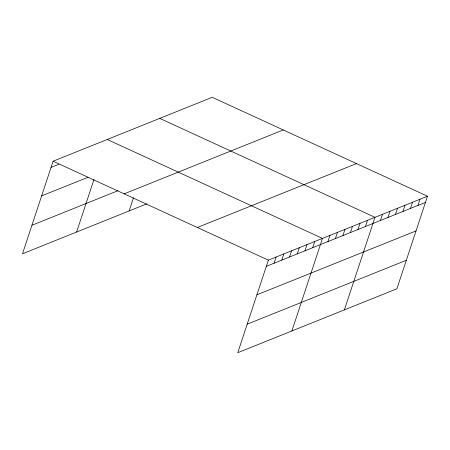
<?xml version="1.0" encoding="UTF-8"?>
<svg xmlns="http://www.w3.org/2000/svg" width="450" height="450" viewBox="0 0 450 450"><rect width="100%" height="100%" fill="white"/><g stroke="black" fill="none" stroke-linecap="round" stroke-linejoin="round"><path stroke-width="0.67" d="M427.5 196.234L268.369 260.139L237.757 352.699L396.889 288.793L427.5 196.234L212.243 97.301L53.111 161.207L22.5 253.766L146.621 203.917M76.601 232.037L93.977 179.505M129.116 210.949L133.504 197.691M274.056 263.211L276.097 257.034M281.784 260.111L283.826 253.929M289.513 257.006L291.561 250.824M297.242 253.901L299.289 247.725M304.971 250.796L307.018 244.62M312.705 247.691L314.747 241.515M291.864 330.969L322.476 238.41L107.212 139.477M327.932 241.577L329.974 235.401M335.436 238.562L337.478 232.386M342.939 235.553L344.981 229.376M350.438 232.537L352.479 226.361M357.941 229.528L359.983 223.346M365.445 226.513L367.487 220.337M344.379 309.881L374.985 217.322L159.727 118.389M380.447 220.489L382.489 214.312M387.945 217.474L389.993 211.297M395.449 214.464L397.491 208.288M402.952 211.449L404.994 205.273M410.451 208.44L412.498 202.258M417.954 205.425L419.996 199.249M51.069 167.383L58.798 164.284M41.642 195.891L88.014 177.266M31.927 225.259L117.911 190.727M124.144 193.854L283.275 129.949M197.336 227.492L356.462 163.586M266.327 266.316L425.458 202.416M256.899 294.823L416.031 230.917M247.185 324.191L406.316 260.286M53.111 161.207L268.369 260.139"/></g></svg>
